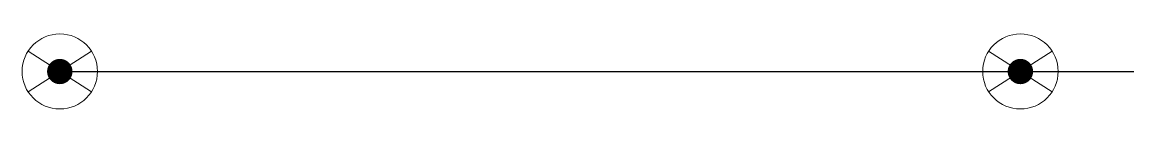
# Model space of a CAD drawing. Header units: millimetres. Extents: x 10 to 110, y 17 to 110.
# Drawn here: x 31.92 to 44.97, y 50.48 to 51.37 of the extents above; entities that cross this region are included whole.
import ezdxf

# ---------------------------------------------------------------- set-up
doc = ezdxf.new("R2010")
doc.units = ezdxf.units.MM
doc.header["$LTSCALE"] = 0.05
doc.layers.add('MAPAS', color=7, linetype='Continuous')

# ---------------------------------------------------------------- blocks, each defined once
blk = doc.blocks.new('lum')
at = {"layer": 'MAPAS', "color": 2, "lineweight": 0}
for points in [[(141.256, 95.462), (142.006, 94.982)], [(141.256, 94.982), (142.006, 95.462)]]:
    blk.add_lwpolyline(points, dxfattribs=at)
blk.add_circle((141.631, 95.222), 0.445, dxfattribs=at)

msp = doc.modelspace()

# ---------------------------------------------------------------- linework, layer by layer
at = {"layer": 'MAPAS', "color": 5, "lineweight": 25, "const_width": 0.15}
for points in [[(32.291, 50.921, 1), (32.441, 50.921, 1)], [(43.625, 50.921, 1), (43.775, 50.921, 1)]]:
    msp.add_lwpolyline(points, format="xyb", close=True, dxfattribs=at)
at = {"layer": 'MAPAS', "color": 5, "lineweight": 25}
msp.add_lwpolyline([(32.366, 50.921), (100.168, 50.921)], dxfattribs=at)

# ---------------------------------------------------------------- block references
at = {"layer": 'MAPAS', "color": 2, "lineweight": 0}
for p in [(-109.265, -44.3), (-97.931, -44.3)]:
    msp.add_blockref('lum', p, dxfattribs=at)

doc.saveas('drawing.dxf')
